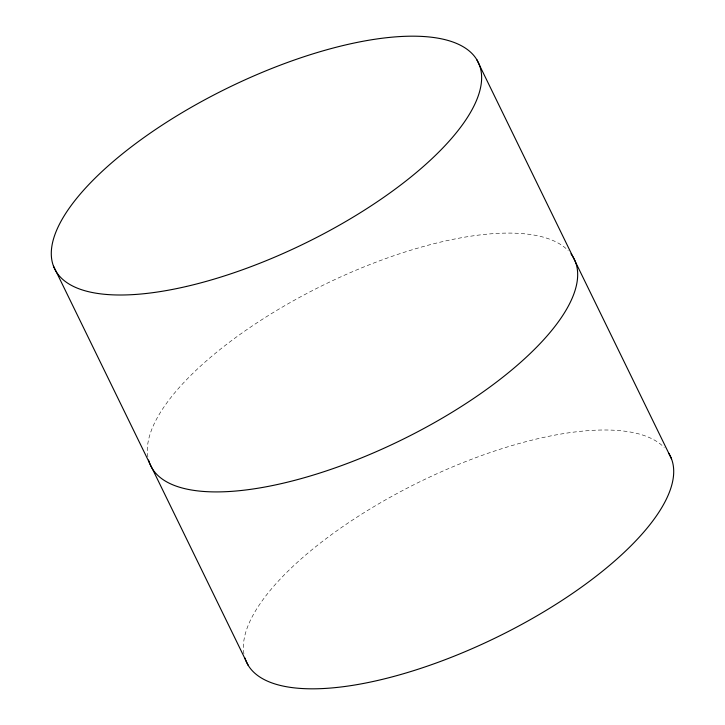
<?xml version="1.0" encoding="UTF-8"?>
<svg xmlns="http://www.w3.org/2000/svg" width="725" height="725" viewBox="0 0 725 725"><rect width="100%" height="100%" fill="white"/><g stroke="black" fill="none" stroke-linecap="round" stroke-linejoin="round"><path stroke-width="0.54" stroke-dasharray="3.62 2.72" d="M147.882 456.968A235.625 86.737 -26 0 1 322.978 285.269A235.625 86.737 -26 0 1 568.201 250.614M243.926 653.877A235.625 86.737 -26 0 1 419.023 482.179A235.625 86.737 -26 0 1 664.236 447.515"/><path stroke-width="1.09" d="M476.697 59.504L671.504 458.871M53.496 266.129L248.303 665.496M570.974 253.832A235.625 86.737 -26 0 1 400.762 440.347A235.625 86.737 -26 0 1 148.571 460.058M668.776 453.315A235.625 86.737 -26 0 1 494.278 638.48A235.625 86.737 -26 0 1 244.896 657.974M186.542 286.429A235.625 86.737 -26 0 0 479.433 65.06A235.625 86.737 -26 0 0 133.409 145.29A235.625 86.737 -26 0 0 186.542 286.429"/></g></svg>
